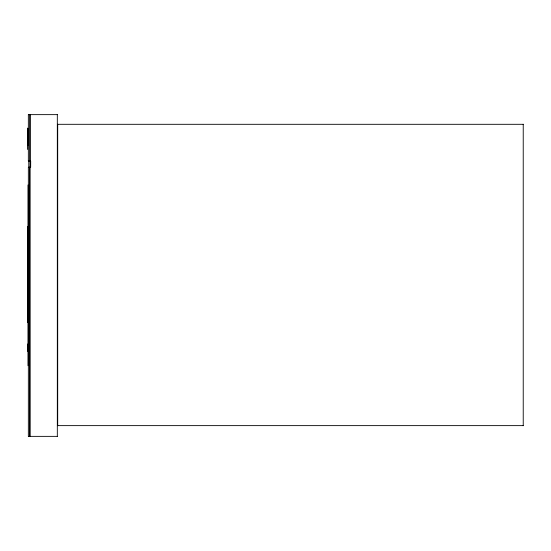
<?xml version="1.0" encoding="UTF-8"?>
<svg xmlns="http://www.w3.org/2000/svg" width="551" height="551" viewBox="0 0 551 551"><rect width="100%" height="100%" fill="white"/><g stroke="black" fill="none" stroke-linecap="round" stroke-linejoin="round"><path stroke-width="0.83" d="M28.342 114.56L28.342 160.968M30.05 114.56L30.05 436.44M28.783 161.188L28.783 167.18M28.342 167.401L28.342 436.44M29.947 160.968L29.947 114.56M57.697 124.209L57.697 425.723M57.325 436.44L57.325 114.56M523.23 425.723L523.23 124.209M27.936 128.948L27.812 145.629M28.81 167.153L30.656 167.153L30.684 161.188M28.411 167.47A1.57 1.109 0 0 1 29.671 167.47L29.74 167.401M28.411 114.636L29.878 114.636M30.119 114.636L57.256 114.636M57.793 124.306L523.133 124.306M29.878 160.899L28.411 160.899M28.81 161.216L30.656 161.216M57.256 436.364L30.119 436.364M523.133 425.627L57.793 425.627M27.55 134.086L27.612 140.477M27.55 344.01L27.55 351.331M29.671 167.47L29.74 436.44A1.57 1.109 0 0 1 28.411 436.364M28.039 184.964L28.039 365.712M27.881 128.906L27.881 145.657M27.881 226.544L27.881 322.528M27.846 226.53L27.846 322.542M27.612 128.059L27.612 133.328M27.612 144.169L27.612 149.452"/></g></svg>
